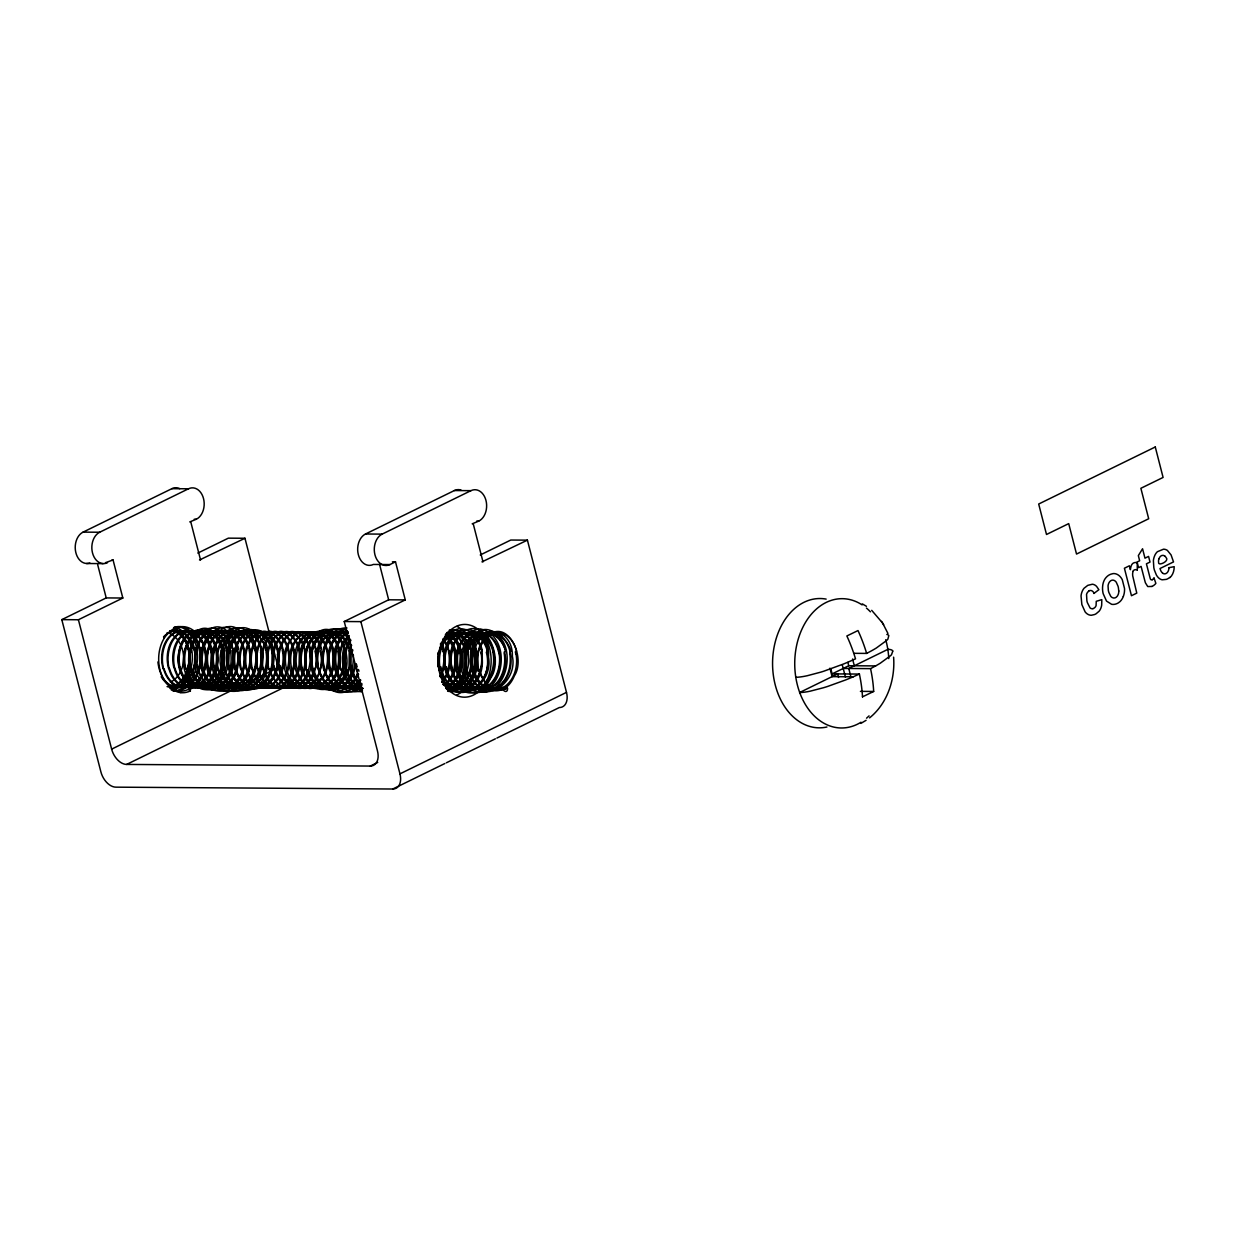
<?xml version="1.0" encoding="UTF-8"?>
<svg xmlns="http://www.w3.org/2000/svg" width="1236" height="1236" viewBox="0 0 1236 1236"><rect width="100%" height="100%" fill="white"/><g stroke="black" fill="none" stroke-linecap="round" stroke-linejoin="round"><path stroke-width="1.5" d="M438.301 665.416L438.44 664.396A28.351 20.549 -85.6 0 0 438.347 654.369A28.351 20.425 -85.8 0 0 438.069 652.438M446.752 689.209C475.227 703.701 492.144 657.892 476.045 638.224C453.828 609.456 428.861 653.52 441.345 674.794C453.056 709.788 494.045 686.907 488.514 657.058C490.491 623.469 446.598 618.85 445.068 653.844C437.281 682.04 475.242 711.72 490.816 677.838C504.705 657.954 484.373 610.445 458.927 635.814C441.051 654.539 454.477 701.569 484.373 691.14C507.409 679.445 507.718 634.47 480.14 628.923C451.681 632.245 450.63 678.487 473.604 690.553C502.728 701.554 516.926 655.667 499.715 636.942C475.644 611.696 454.833 657.135 467.95 676.756C481.53 708.738 518.286 683.477 512.384 656.362C513.141 624.01 471.426 622.728 471.179 655.435C464.581 682.318 501.09 707.95 514.377 675.829C526.721 657.104 506.544 614.246 484.11 638.873C468.892 656.007 480.835 697.398 507.486 688.328M351.565 645.13C346.497 658.973 349.216 676.725 361.128 686.274M1132.902 571.897L1132.655 573.303A10.243 7.462 -89.6 0 0 1132.655 575.188A8.976 6.535 -89.6 0 0 1132.717 575.868L1136.78 593.125L1131.465 595.721L1124.405 568.236L1129.38 565.794L1130.384 569.672A19.822 14.43 -89.6 0 1 1131.079 566.258L1131.434 565.331A4.929 3.584 -89.6 0 1 1131.712 564.775A5.577 4.063 -89.6 0 1 1133.566 562.967A9.177 6.69 -89.6 0 1 1137.259 562.735L1137.274 569.873M215.728 650.105A28.351 20.409 -85.8 0 1 199.985 686.768A28.335 21.429 -88.2 0 1 192.074 687.324L189.834 686.706A28.722 21.754 89.4 0 0 192.074 687.37C236.215 693.149 217.613 598.966 182.928 640.233C159.413 691.187 230.638 711.735 224.272 649.904C202.364 589.309 158.223 673.651 202.333 689.225C248.158 698.278 234.469 598.626 195.242 636.864C166.366 688.05 241.623 718.626 237.853 651.094C217.999 586.683 168.22 668.892 212.175 689.719C260.054 704.582 250.893 598.286 208.127 635.134C177.057 683.276 250.089 722.751 251.155 654.138C234.825 585.509 179.668 663.392 223.592 689.317C269.726 706.915 266.605 603.137 222.604 633.512C188.444 677.482 259.081 724.682 263.253 655.976C250.584 589.201 194.222 657.707 234.207 687.092C278.239 709.387 280.309 607.602 236.385 633.913C203.059 671.658 265.632 722.797 274.006 659.143C266.559 594.176 208.405 652.979 245.655 684.667C283.368 706.868 292.839 620.611 252.484 633.017A28.351 19.853 88.5 0 0 250.537 634.145M357.621 672.925C348.506 704.582 309.247 690.553 311.039 661.569C305.539 636.973 338.679 612.747 350.53 643.091M322.132 678.657L321.422 679.645M348.83 637.374C337.088 654.014 341.321 684.018 362.472 690.692M360.031 681.299C319.321 727.587 294.4 615.852 346.914 630.375M869.572 717.884C887.402 703.5 895.266 679.553 893.613 657.166M361.638 686.876C322.72 714.099 305.493 628.722 346.868 627.857M1169.874 577.382L1168.02 578.618A21.306 15.512 -89.6 0 1 1166.336 579.375L1162.195 579.792A11.371 8.281 -89.6 0 1 1159.121 578.324L1158.642 577.907A14.322 10.429 -89.6 0 1 1156.34 574.894L1154.393 570.059A26.002 18.926 -89.6 0 1 1153.821 567.664L1153.389 560.711A12.947 9.424 -89.6 0 1 1154.069 557.312L1154.764 555.474A12.19 8.868 -89.6 0 1 1157.421 551.704L1163.478 549.201A12.144 8.837 -89.6 0 1 1167.387 550.406L1171.079 554.933L1173.52 561.916L1159.986 568.545L1160.758 570.661A6.69 4.867 -89.6 0 0 1162.566 572.948M347.671 631.457C327.107 646.953 333.658 691.557 362.38 691.743M1093.86 593.481L1098.881 589.711L1096.656 586.482A10.552 7.679 -89.6 0 0 1092.33 584.242L1087.788 585.354L1084.049 588.259A12.391 9.023 -89.6 0 0 1081.036 595.968L1081.855 604.543L1085.115 611.866A12.746 9.285 -89.6 0 0 1087.634 614.168A12.267 8.93 -89.6 0 0 1091.465 615.25L1094.602 614.524A21.244 15.481 -89.6 0 0 1096.085 613.782L1099.113 611.217A11.217 8.173 -89.6 0 0 1101.678 605.176L1101.817 599.645L1096.255 601.314L1096.085 605.547A4.079 2.966 -89.6 0 1 1095.93 605.98A5.655 4.11 -89.6 0 1 1093.257 608.467L1093.026 608.622M866.065 720.325L860.889 723.4M185.215 633.017L185.91 632.631A28.351 20.209 -86.2 0 1 211.232 649.503M268.289 633.574L268.984 633.187A28.351 19.699 -89.4 0 1 274.701 631.581L275.334 631.55A28.351 20.209 -86.2 0 1 294.199 650.121M892.855 651.017L891.527 654.663A58.54 13.658 -14.4 0 1 890.584 655.667L880.233 663.238A116.246 27.146 -14.4 0 1 875.644 665.91L870.592 668.63L843.215 668.444M274.268 633.357L274.531 633.218A28.351 20.07 -86.5 0 1 298.772 646.505M335.945 686.474L335.234 686.814L336.177 686.351M475.165 673.62A28.351 21.151 87.2 0 0 501.399 688.004L502.326 687.448M170.104 686.474A28.289 20.595 -89.6 0 0 171.881 685.733L175.079 685.532A4.048 2.472 64.9 0 1 173.534 689.271A4.048 2.472 64.9 0 1 169.888 685.717M345.369 634.377A28.335 19.745 89.6 0 1 346.528 633.713L345.57 634.238A28.351 20.749 86.6 0 0 334.724 669.588M170.352 682.04A4.048 2.472 64.9 0 1 171.464 681.654C188.32 671.874 187.486 641.87 169.734 633.45A28.752 20.935 -89.6 0 0 167.123 632.631M252.87 685.918L252.159 686.258L253.102 685.795A28.335 21.445 -88.3 0 0 259.792 680.31M352.584 686.567L351.055 687.278M502.094 687.571L507.363 687.741A4.048 2.472 64.9 0 1 505.694 691.48A4.048 2.472 64.9 0 1 502.079 687.571L501.368 687.927M870.546 668.63A112.862 72.708 63.9 0 1 873.682 691.465L862.45 696.872M199.15 636.679A28.351 19.838 -87.4 0 0 180.41 632.724L179.436 633.126A28.351 20.749 86.6 0 0 168.575 668.491M263.453 633.156L262.495 633.682A28.351 19.977 87.7 0 0 256.408 639.306M185.925 632.631L185.477 632.863A28.351 20.749 86.6 0 0 173.905 667.826M268.984 633.187L268.459 633.481A28.351 20.734 86.6 0 0 256.995 668.367M291.557 686.212L290.923 686.521A28.335 21.414 -87.8 0 1 288.081 687.556M190.02 665.818A28.351 20.672 86.6 0 1 202.503 632.647L203.399 632.338M202.534 632.739L203.183 632.43A28.351 20.1 -86.4 0 1 227.177 647.247M273.125 666.358A28.351 20.672 86.6 0 1 285.578 633.218L286.474 632.894M285.593 633.295L286.258 632.986A28.351 20.1 -86.4 0 1 310.267 647.788M439.274 667.471A28.351 20.672 86.6 0 1 451.727 634.315L452.608 633.991M197.405 632.508L197.034 632.678A28.351 20.688 86.6 0 0 184.674 666.498M280.479 633.064L280.108 633.234A28.351 20.688 86.6 0 0 267.733 667.038M171.387 690.121A32.321 23.546 -89.6 0 0 173.411 689.271L173.797 690.785L181.136 684.945L184.952 679.089L187.239 672.755A8.111 5.902 -89.6 0 0 187.424 671.611L187.408 671.194A32.321 23.546 -89.6 0 0 173.519 628.336M258.139 686.088L257.706 686.304A28.351 21.136 87.2 0 1 231.24 671.38M341.213 686.644L340.765 686.861A28.351 21.136 87.2 0 1 314.346 671.92M89.873 562.998A16.161 11.773 -89.6 0 1 75.72 552.09A16.161 11.773 -89.6 0 1 83.075 532.129L171.897 488.668A16.161 11.773 -89.6 0 1 179.776 488.653M83.075 532.129L99.683 532.237L188.521 488.776A16.161 11.773 -89.6 0 1 203.523 498.571A16.161 11.773 -89.6 0 1 196.339 519.228L189.741 521.932M105.431 562.674L113.063 559.97L122.828 598.023L78.409 619.746L61.8 619.638L100.888 771.867A16.161 10.413 63.9 0 0 115.875 787.162L392.785 789.016L444.821 763.539M61.8 619.638L106.219 597.915L122.828 598.023M197.822 553.095L228.351 538.154L244.96 538.263L278.193 667.656A16.161 10.413 63.9 0 0 293.179 682.967L361.7 683.415M199.506 559.985L244.96 538.263M78.409 619.746L111.642 749.14A16.161 10.413 63.9 0 0 126.628 764.435L370.306 766.057A16.161 10.413 63.9 0 0 377.474 750.916L344.241 621.523L360.866 621.631L405.269 599.908L395.505 561.839L389.958 564.558L373.334 564.45A16.161 11.773 -89.6 0 1 358.332 554.655A16.161 11.773 -89.6 0 1 365.516 533.998L454.354 490.553A16.161 11.773 -89.6 0 1 461.059 490.059M365.516 533.998L382.14 534.122L470.962 490.661A16.161 11.773 -89.6 0 1 485.98 500.456A16.161 11.773 -89.6 0 1 478.78 521.098L472.183 523.817M344.241 621.523L388.66 599.8L405.269 599.908M480.263 554.979L510.792 540.039L527.417 540.147L566.49 692.376A16.161 10.413 63.9 0 1 559.336 707.533L496.872 738.077M481.963 561.87L527.417 540.147M111.642 749.14L278.193 667.656M126.628 764.435L293.179 682.967M370.306 766.057L377.737 762.427M392.785 789.016A16.161 10.413 63.9 0 0 399.954 773.86L566.49 692.376M446.32 762.813L495.389 738.804M830.808 668.815L832.122 673.883L848.777 665.74L875.644 665.91M799.692 692.484L837.653 673.914L838.549 677.436M887.819 649.379L848.761 668.491L851.017 677.266M324.156 686.737L325.825 685.856A28.351 20.471 -85.7 0 0 337.953 651.913M446.613 634.161L446.211 634.362A28.351 19.946 87.9 0 0 445.393 634.748M257.814 686.243L257.861 686.227A28.351 21.089 -86 0 0 268.413 675.15M230.066 686.088L230.529 685.856A28.351 21.367 -87.3 0 0 232.631 684.605M1152.014 586.451L1147.734 586.559L1145.432 582.851A34.654 25.245 -89.6 0 1 1144.907 581.059L1141.106 566.412L1138.541 567.664L1137.089 562.025L1139.654 560.773L1138.341 555.597L1142.558 548.769L1144.969 558.178L1148.568 556.416L1150.021 562.056L1146.421 563.817L1149.99 577.614A21.244 15.481 -89.6 0 0 1150.345 578.834L1150.469 579.128A2.024 1.483 -89.6 0 0 1152.307 579.638M308.49 633.095L310.499 632.291A28.073 20.904 -86.4 0 1 331.866 644.559A28.073 20.904 -86.4 0 1 330.29 676.169M296.377 686.598L296.238 686.66A28.351 21.506 -89.1 0 1 293.349 687.695A28.351 21.058 87 0 1 269.201 669.217M247.416 632.755L246.906 633.002A28.351 19.853 88.4 0 0 244.558 634.408A28.351 20.765 86.7 0 0 235.211 669.418M282.333 650.476A28.351 20.409 -85.8 0 1 268.753 686.32L268.088 686.675M356.401 687.386L357.389 686.969A28.335 21.398 -87.7 0 1 356.092 687.51M204.774 649.966A28.351 20.409 -85.8 0 1 191.225 685.795L190.189 686.304A28.351 21.058 87.1 0 1 164.172 668.985M287.973 650.46A28.351 20.409 -85.8 0 1 280.371 681.824L280.078 682.349A28.351 21.29 -86.8 0 1 274.299 686.366L273.264 686.861A28.351 21.058 87.1 0 1 247.246 669.541M445.995 687.571A28.351 21.506 -88.9 0 1 445.609 687.741L445.995 687.556A28.351 20.425 -85.8 0 0 459.529 651.666M357.25 687.031L357.312 687A28.351 20.409 -85.8 0 0 361.715 683.941M346.08 686.984L346.312 686.892A28.351 21.105 87.1 0 1 319.645 671.318M446.211 688.019C466.497 678.07 468.104 642.457 447.355 632.26M862.496 696.888A112.368 72.399 63.9 0 0 859.375 674.053L853.288 676.772A112.522 26.265 -14.4 0 1 845.687 679.924L827.765 686.397A57.35 13.38 -14.4 0 1 823.516 687.726L810.136 691.187A18.463 4.311 -14.4 0 1 799.599 692.531M179.869 685.918L180.162 685.779A28.351 21.105 87.1 0 1 170.274 687.123M262.944 686.474L263.237 686.335A28.351 21.105 87.1 0 1 236.57 670.762M308.536 633.064L310.499 632.353M177.042 687.417A28.335 21.414 -87.9 0 0 184.906 686.088L185.215 686.042M362.256 690.46C327.834 701.43 316.416 639.599 346.559 628.475M478.208 688.22L479.228 687.772A28.335 21.476 -88.6 0 0 482.086 686.165M1168.653 567.741L1174.2 566.66A12.684 9.239 -89.6 0 1 1169.967 577.598M449.75 630.128C484.002 626.497 483.384 690.229 450.831 691.573M303.129 688.035L302.125 688.174A28.335 21.46 -88.9 0 1 278.718 665.632M447.571 690.399C474.439 684.821 476.679 636.169 449.116 630.345M484.435 689.441L485.408 689.333A28.351 21.383 -87.4 0 0 491.974 686.953M795.922 677.266L796.865 677.251A16.609 3.878 -14.4 0 0 798.904 677.112A21.074 4.913 -14.4 0 0 807.324 675.706L820.689 672.168A58.54 13.658 -14.4 0 0 823.856 671.179L843.338 664.072A114.114 26.636 -14.4 0 0 849.379 661.554L855.513 658.834A112.368 72.399 63.9 0 0 846.861 635.968L858 630.561A112.862 72.708 63.9 0 1 866.637 653.411M171.897 488.668L188.521 488.776M454.354 490.553L470.962 490.661M194.253 519.213L196.339 519.228M476.694 521.098L478.78 521.098M112.012 559.954L113.063 559.97M392.384 561.824L395.505 561.839M86.535 563.508L103.144 563.616M187.795 647.958L188.768 647.958M190.993 647.973L197.08 648.019M199.29 648.035L204.419 648.066M853.952 653.319L866.683 653.411L871.735 650.692A116.246 27.146 -14.4 0 0 876.324 648.019L886.675 640.449A57.35 13.38 -14.4 0 0 887.896 639.105L888.823 635.551A20.749 4.836 -14.4 0 0 886.83 634.423M832.122 673.883L859.422 674.068M853.288 676.772L832.106 676.633L829.928 668.182M445.47 683.971L468.32 684.126M860.41 691.357L873.636 691.449M190.421 690.893L188.984 689.333A1.622 0.973 65.2 0 0 190.421 690.893A31.796 23.16 -89.6 0 1 180.827 692.654M173.411 689.271L174.446 689.302A1.622 0.973 65.2 0 1 173.797 690.785M449.765 691.527L447.617 691.218M240.603 631.797L240.294 631.72A28.351 20.935 86.9 0 0 220.162 643.245A28.351 20.935 86.9 0 0 219.544 673.033M353.357 655.065C354.531 711.951 291.124 692.886 308.042 644.698C333.009 598.239 366.628 670.746 332.53 687.247C295.543 703.686 287.293 624.767 325.763 631.534C351.657 642.813 340.812 696.64 310.39 687.031M862.357 603.894L866.436 606.304M871.689 610.337L882.489 622.913M502.079 637.374L502.697 637.961A28.351 20.178 -86.2 0 1 509.989 651.65M882.798 623.408L887.942 633.45M881.515 621.399L883.647 624.736M351.009 644.311L351.457 645.578M1154.038 578.077L1155.876 583.377A15.543 11.325 -89.6 0 1 1152.014 586.42M324.512 670.947L324.265 669.788M357.235 669.696L357.606 670.947M163.693 669.155L163.646 669.031A28.335 21.429 -88.1 0 0 189.881 686.165M163.615 668.908L163.585 668.846A28.335 19.745 89.6 0 1 174.909 632.832M340.75 669.788L340.549 669.062M174.693 668.645L174.43 667.672M340.796 669.603L340.564 668.707M169.1 668.382L169.116 668.444A28.335 19.776 89.3 0 1 179.344 633.62M481.855 650.151L482.195 651.573M315.705 649.039L316.061 650.46M257.474 668.506L257.706 669.34A28.335 21.429 -88.3 0 0 283.029 687.185M232.631 648.498L232.986 649.904A28.351 20.193 -86.2 0 0 232.476 648.174M852.577 659.004L854.308 665.771M847.896 662.357L848.777 665.74M842.349 665.061L845.47 677.235M473.233 523.817L482.998 561.87M379.498 564.11L388.66 599.8M360.866 621.631L399.954 773.86M190.777 521.947L200.556 560.001M171.464 681.654L172.437 685.455M97.659 564.62L106.219 597.915M487.37 650.522L487.633 651.604M238.162 648.854L238.424 649.549M487.447 650.785L487.741 651.604M504.35 651.712L504.582 652.824M498.819 651.681L498.911 652.144A28.351 20.456 -85.7 0 1 499.514 662.11A28.351 20.765 -85.5 0 1 486.891 686.536M338.123 650.708L338.432 651.727M343.639 650.646L343.932 652.098M260.564 650.09L260.858 651.542M188.567 649.611L189.077 652.361M255.095 650.352L255.358 651.171A28.351 20.487 -85.7 0 1 255.79 661.152A28.351 20.78 -85.5 0 1 242.735 685.223A28.351 21.383 -87.4 0 1 241.082 686.181A28.351 21.476 -88.6 0 0 242.998 685.177M352.554 649.518L352.816 650.878M356.601 667.131L356.138 664.489M510.082 653.211L509.788 651.743A28.351 20.456 -85.8 0 1 510.205 653.504M389.958 564.558A16.161 11.773 -89.6 0 1 374.941 554.779A16.161 11.773 -89.6 0 1 382.14 534.122M107.501 562.689A16.161 11.773 -89.6 0 1 92.499 552.894A16.161 11.773 -89.6 0 1 99.683 532.237M456.965 626.405A36.369 26.481 -89.6 0 1 474.531 660.642A36.369 26.481 -89.6 0 1 456.841 694.956M190.02 689.379A32.321 23.546 -89.6 0 0 201.87 641.036A32.321 23.546 -89.6 0 0 164.898 637.127A32.321 23.546 -89.6 0 0 170.908 687.355L171.14 687.896A8.637 6.288 -89.6 0 0 171.773 688.576L172.577 689.271A20.27 14.755 -89.6 0 0 173.148 689.703L176.964 691.727A29.649 21.599 -89.6 0 0 180.827 692.639M188.428 629.557A32.445 23.067 -85.1 0 1 199.707 647.818M188.351 648.158A32.445 23.16 -85 0 1 187.007 670.87M170.985 687.139A32.445 24.087 85.7 0 1 159.413 669.603A32.445 23.082 85.9 0 1 157.899 661.909M189.185 672.925A32.445 24.828 -87.8 0 1 174.57 689.456M191.348 647.911A32.445 24.117 -84.9 0 1 189.371 672.94M180.116 629.495A32.445 23.067 -85.1 0 1 191.41 647.772M196.663 648.205A32.445 23.19 -84.9 0 1 194.794 672.43M194.701 672.492A32.445 24.195 -85.1 0 1 180.641 689.101A32.445 24.844 -88 0 1 173.488 691.109M188.413 648.05A32.445 22.418 -87.4 0 0 177.69 629.866A32.445 22.325 89 0 0 173.612 627.61A32.445 22.356 -87.8 0 1 188.382 629.433M174.909 627.038A32.445 22.356 -87.8 0 1 180.085 629.371M173.148 691.125A32.445 24.813 88.4 0 0 182.789 689.503A32.445 24.813 -87.6 0 0 197.528 673.002A32.445 24.087 -84.9 0 0 199.645 647.973M188.861 689.178A32.445 24.844 -88 0 1 169.888 688.344M177.629 626.637A32.445 22.325 89 0 1 185.956 629.85M185.987 629.927A32.445 22.418 -87.4 0 1 196.709 648.097M189.324 652.284A28.335 21.46 -88.5 0 1 175.157 685.856M188.892 649.456A28.351 20.193 -86.2 0 0 175.898 631.89L175.435 631.797A28.351 19.714 -88.5 0 0 169.981 630.87M189.17 652.701A28.351 20.425 -85.8 0 0 188.629 649.642A28.335 19.853 88.4 0 0 170.213 630.839M188.753 652.824A28.351 20.549 -85.6 0 1 174.817 685.547M174.539 685.47A28.335 21.414 -87.8 0 1 169.904 687.077M194.948 652.994A28.335 21.46 -88.5 0 1 180.24 686.088M194.145 649.688A28.351 20.409 -85.8 0 1 194.778 653.396M167.308 633.867A28.351 20.209 -86.2 0 1 194.763 649.317M181.491 632.229A28.335 19.822 -88.5 0 1 193.882 649.812M194.747 653.396A28.351 20.579 -85.6 0 1 194.268 665.2M194.037 665.122A28.351 20.873 -85.6 0 1 180.132 685.671M179.792 685.64A28.335 21.414 -87.9 0 1 167.061 686.567M163.739 637.791A28.335 19.807 89.1 0 1 167.416 634.145M185.168 686.135A28.351 21.089 87.1 0 1 161.854 676.416M199.908 649.564A28.335 21.46 -88.5 0 1 185.786 686.181M174.863 632.631A28.351 20.224 -86.2 0 1 200.186 649.41M199.259 649.92A28.351 20.409 -85.8 0 1 185.678 685.764M174.755 632.199A28.335 19.807 88.9 0 1 199.521 649.812M177.042 687.448A28.335 21.445 -89.6 0 1 161.19 676.756M163.507 636.895A28.351 20.749 86.6 0 1 167.432 633.527M167.463 633.605A28.351 19.853 88.5 0 1 169.301 632.508M169.27 632.384A28.335 19.807 88.9 0 1 181.507 632.152M191.317 686.181A28.335 21.46 -88.5 0 0 205.377 649.642A28.351 20.209 -86.2 0 0 199.444 637.22M180.286 632.229A28.335 19.807 88.9 0 1 205.037 649.858M191.24 685.856A28.335 21.398 -87.7 0 1 189.942 686.397M163.183 668.954A28.351 20.765 86.7 0 1 173.411 633.28A28.351 19.838 88.6 0 1 174.832 632.554M179.22 633.265A28.335 19.745 89.6 0 1 180.379 632.616M169.548 668.537A28.351 21.058 87.1 0 0 195.226 686.598A28.351 21.506 -88.9 0 0 196.787 685.903A28.335 21.398 -87.8 0 1 194.964 686.613M210.954 649.657A28.335 21.476 -88.5 0 1 196.864 686.243M207.339 675.026A28.351 21.12 -86.1 0 1 196.756 685.81M194.917 686.397A28.335 21.429 -88.2 0 1 168.977 668.861M174.631 667.842A28.335 19.776 89.4 0 1 185.323 633.373M175.095 668.568A28.351 21.043 87 0 0 200.247 686.799A28.351 21.506 -89 0 0 202.318 685.949M216.47 649.703A28.335 21.476 -88.5 0 1 202.395 686.274M215.327 646.227A28.351 20.193 -86.2 0 1 216.315 649.765M207.494 674.732A28.351 20.409 -85.8 0 0 210.537 649.904A28.335 19.807 88.9 0 0 186.157 632.106M191.734 632.647A28.351 20.07 -86.5 0 1 215.697 645.949M179.992 667.193A28.335 19.761 89.5 0 1 191.302 633.141M179.792 667.285A28.335 20.935 86.9 0 0 180.193 668.815A28.335 20.811 86.7 0 1 179.776 666.976M205.269 687A28.351 21.058 87.1 0 1 180.595 668.63M221.182 647.185A28.351 20.379 -85.9 0 1 221.893 649.842A28.335 21.506 -89 0 1 205.284 687.17M221.059 646.861A28.351 20.209 -86.2 0 1 221.847 649.812M215.45 646.552A28.351 20.363 -85.9 0 1 216.346 649.812M189.819 686.861A28.335 21.414 89.6 0 1 174.477 668.923M197.204 632.708A28.351 20.085 -86.4 0 1 221.429 646.598M185.385 666.575A28.335 19.761 89.5 0 1 197.08 633.017M185.184 666.637A28.335 20.919 86.9 0 0 185.74 668.846A28.335 20.796 86.7 0 1 185.168 666.312M210.274 687.17A28.351 21.058 87 0 1 186.126 668.661M210.29 687.324A28.335 21.506 -89.1 0 0 227.393 649.842A28.351 20.193 -86.2 0 0 226.775 647.51M221.275 650.121A28.351 20.425 -85.8 0 1 204.991 686.969M204.975 686.845A28.335 21.445 -88.4 0 1 180.023 668.954M179.297 667.162A28.351 20.703 86.6 0 1 191.379 632.631M191.379 632.353A28.335 19.807 89 0 1 215.249 646.691M190.498 652.979A28.335 19.761 89.5 0 1 202.596 632.956M189.911 655.374A28.335 20.471 87 0 1 190.189 652.886M190.035 655.389A28.335 20.61 86.9 0 0 190.653 665.957A28.335 20.904 86.9 0 0 191.286 668.877M207.339 687.031A28.351 21.058 87.1 0 1 191.534 668.769M207.339 687.092A28.351 21.522 89.4 0 0 208.606 687.386A28.335 21.522 89.8 0 0 232.754 649.966M226.343 650.368A28.351 20.425 -85.8 0 1 212.175 686.181A28.351 20.425 -85.8 0 1 186.93 668.352M226.914 647.834A28.351 20.394 -85.9 0 1 227.439 649.873M197.343 632.199A28.335 19.791 89 0 1 220.981 647.324M232.77 648.004A28.351 20.116 -86.4 0 0 216.331 631.225A28.351 19.699 -89 0 0 209.193 632.307A28.351 19.73 89.8 0 0 208.081 632.786M196.169 665.262A28.335 19.761 89.5 0 1 208.158 633.079M197.142 664.999A28.351 20.888 86.9 0 0 223.515 686.783A28.351 20.888 86.9 0 0 237.096 650.538A28.351 20.425 -85.8 0 1 221.661 686.814A28.351 20.425 -85.8 0 1 197.235 664.659M232.121 650.306A28.351 20.44 -85.8 0 1 223.901 682.009A28.351 20.44 -85.8 0 1 199.892 682.596M198.888 682.442A28.335 21.228 88 0 1 190.267 665.74M203.337 632.044A28.335 19.791 89.1 0 1 226.698 647.973M238.61 648.591A28.351 20.147 -86.3 0 0 215.203 632.199A28.351 19.73 89.9 0 0 213.612 632.832A28.351 19.822 88.9 0 1 215.404 632.029M232.461 683.539A28.335 19.761 89.5 0 1 204.543 672.693A28.335 19.761 89.5 0 1 213.828 633.543A28.335 21.414 -87.8 0 0 201.993 670.623A28.335 21.414 -87.8 0 0 229.819 685.532M244.203 649.858A28.335 21.414 -87.9 0 1 233.001 684.868M195.458 665.122A28.351 20.657 86.6 0 1 208.034 632.693A28.351 19.822 88.8 0 1 209.409 632.168M209.363 631.905A28.335 19.791 89.2 0 1 232.399 648.637M244.295 649.271A28.351 20.147 -86.3 0 0 221.198 632.059A28.335 19.714 90 0 0 209.95 643.122M235.458 685.918A28.335 20.162 87.6 0 1 212.438 677.452A28.335 20.162 87.6 0 1 210.274 644.327M237.945 684.852A28.351 21.476 -88.6 0 1 235.551 686.165M249.765 650.074A28.335 21.414 -88 0 1 238.054 685.207M234.361 631.534A28.351 20.178 -86.3 0 1 249.919 649.812M243.6 650.198A28.351 20.456 -85.8 0 1 232.6 684.497M215.358 631.797A28.335 19.776 89.3 0 1 238.084 649.271M227.208 631.905A28.351 19.699 -88.8 0 1 234.361 631.565M240.819 685.362A28.335 19.714 -89.9 0 1 214.214 669.309A28.335 19.714 -89.9 0 1 227.285 632.291M255.435 650.754A28.335 21.429 -88.1 0 1 243.106 685.532M219.205 673.651A28.351 20.162 -86.3 0 1 229.324 634.037A28.351 20.162 -86.3 0 1 256.315 649.363M227.409 631.596A28.335 19.776 89.5 0 1 249.332 650.151M249.224 650.692A28.351 20.456 -85.7 0 1 237.667 684.852M237.389 684.188A28.335 21.367 -87.3 0 1 207.555 670.746A28.335 21.367 -87.3 0 1 221.538 632.477M221.383 631.689A28.335 19.776 89.4 0 1 243.77 649.935M246.644 686.32A28.351 21.166 87.3 0 1 220.641 672.554M248.05 685.501A28.351 21.476 -88.6 0 1 246.628 686.243M261.105 651.449A28.335 21.445 -88.2 0 1 248.142 685.841M230.838 636.864A28.351 20.178 -86.2 0 1 261.321 649.703M240.572 631.92A28.335 19.791 -88.9 0 1 254.817 650.213M240.881 685.532A28.335 21.414 -87.8 0 1 212.438 668.97A28.335 21.414 -87.8 0 1 227.517 632.229M225.833 672.029A28.335 19.9 88.6 0 1 231.07 637.251M252.19 686.351A28.351 21.151 87.2 0 1 225.941 671.967M260.781 678.888A28.335 21.259 -87.1 0 1 259.745 680.233M266.806 652.114A28.335 21.213 -86.9 0 1 261.028 679.197M238.44 634.269A28.335 19.869 88.4 0 1 266.173 650.151A28.351 20.224 -86.2 0 1 266.512 652.222M266.296 650.043A28.351 20.178 -86.2 0 0 259.838 637.034A28.351 19.838 -87.4 0 0 258.803 636.107M260.641 650.105A28.351 20.456 -85.8 0 1 260.981 651.851M223.469 669.711A28.351 20.765 86.7 0 1 234.5 633.187A28.351 20.765 86.7 0 1 261.754 649.518M260.533 652.021A28.351 20.502 -85.7 0 1 247.787 685.501A28.351 21.383 -87.5 0 1 241.035 687.788L240.093 687.865A28.335 21.46 -89.2 0 1 219.977 672.693M259.112 635.443A28.335 19.791 -87.6 0 0 236.231 637.807A28.335 19.791 -87.6 0 0 229.541 669.402A28.351 20.749 86.6 0 1 238.563 634.624M230.838 671.627A28.335 21.027 87 0 1 230.02 669.124M272.399 652.84A28.335 21.46 -88.4 0 1 258.231 686.397M272.152 652.917A28.351 20.239 -86.1 0 0 271.657 650.167A28.351 20.425 -85.8 0 1 272.244 653.257M244.404 634.701A28.351 20.193 -86.2 0 1 272.306 649.827M266.173 650.151A28.351 20.44 -85.8 0 1 266.621 652.546M266.188 652.685A28.351 20.533 -85.7 0 1 252.839 685.81M252.082 685.995A28.335 21.414 -87.9 0 1 225.323 672.044M225.477 671.951A28.335 20.919 86.9 0 1 224.535 669.139M247.354 632.446A28.335 19.807 89 0 1 271.549 650.275M272.059 653.303A28.351 20.549 -85.6 0 1 269.525 672.801A28.351 21.058 -85.9 0 1 268.567 675.289M257.613 686.011A28.335 21.414 -87.8 0 1 230.622 671.426M235.813 669.062A28.335 19.807 89 0 1 244.527 634.995M236.138 671.009A28.335 21.027 87 0 1 235.551 669.186A28.335 20.888 86.8 0 0 236.091 670.7M278.023 653.55A28.335 21.46 -88.5 0 1 263.314 686.644M277.837 653.937A28.351 20.409 -85.8 0 0 277.219 650.229A28.335 19.807 88.9 0 0 252.283 632.724M277.745 649.92A28.351 20.224 -86.2 0 0 252.515 633.095A28.335 19.745 89.6 0 0 250.352 634.331M277.436 654.06A28.351 20.579 -85.6 0 1 263.206 686.243M262.866 686.212A28.335 21.414 -87.9 0 1 235.952 670.777M241.344 669.109A28.335 19.807 89.1 0 1 250.491 634.701M268.243 686.691A28.351 21.089 87.1 0 1 241.885 670.159M282.982 650.121A28.335 21.46 -88.5 0 1 268.861 686.737M257.938 633.187A28.351 20.224 -86.2 0 1 283.26 649.966M257.83 632.739A28.335 19.807 88.9 0 1 282.596 650.352M267.918 686.459A28.335 21.414 -88 0 1 241.252 670.175M240.742 669.464A28.351 20.749 86.6 0 1 250.506 634.083M256.315 634.068A28.335 19.745 89.6 0 1 257.922 633.126A28.351 19.838 88.6 0 0 256.516 633.898A28.351 20.765 86.7 0 0 246.258 669.51M246.86 669.155A28.335 19.791 89.2 0 1 256.455 634.423M288.498 650.167A28.335 21.46 -88.5 0 1 274.392 686.768M288.791 650.012A28.351 20.209 -86.2 0 0 263.469 633.218A28.335 19.745 89.6 0 0 262.295 633.821M263.361 632.77A28.335 19.807 88.9 0 1 288.112 650.399M274.299 686.413A28.335 21.398 -87.7 0 1 273.017 686.953M272.955 686.722A28.335 21.429 -88.1 0 1 246.582 669.541M252.376 669A28.335 19.776 89.3 0 1 262.418 634.192M252.499 669.139A28.351 21.058 87.1 0 0 269.216 687.664L270.375 687.942A28.351 21.537 89.9 0 0 278.301 687.123A28.351 21.506 -88.9 0 0 279.861 686.459A28.351 20.425 -85.8 0 0 293.395 650.553M294.014 650.213A28.335 21.476 -88.5 0 1 279.939 686.799M268.892 632.801A28.335 19.807 88.9 0 1 293.627 650.445M279.846 686.443A28.335 21.398 -87.8 0 1 278.038 687.17A28.335 21.429 -88.2 0 1 262.465 684.883M262.465 684.914A28.335 21.336 88.8 0 1 252.067 669.402M251.773 668.97A28.351 20.749 86.6 0 1 255.976 639.754M257.706 668.398A28.335 19.776 89.4 0 1 268.397 633.913M258.154 669.124A28.351 21.043 87 0 0 283.322 687.355A28.351 21.506 -89 0 0 285.392 686.505M299.545 650.26A28.335 21.476 -88.5 0 1 285.47 686.83M298.401 646.783A28.351 20.193 -86.2 0 1 299.39 650.321M298.818 650.646A28.351 20.425 -85.8 0 1 283.044 687.324M298.525 647.108A28.351 20.363 -85.9 0 1 299.421 650.352M263.067 667.749A28.335 19.761 89.5 0 1 274.377 633.682M263.268 669.371A28.335 20.935 86.9 0 1 262.866 667.842M288.343 687.54A28.351 21.058 87.1 0 1 263.67 669.17M304.257 647.741A28.351 20.379 -85.9 0 1 304.968 650.399A28.335 21.506 -89 0 1 288.359 687.726M304.133 647.417A28.351 20.209 -86.2 0 1 304.921 650.368M304.458 650.63A28.351 20.425 -85.8 0 1 291.619 686.073M288.05 687.386A28.335 21.445 -88.4 0 1 263.098 669.495M263.345 669.387A28.335 20.811 86.7 0 1 262.851 667.517M262.372 667.718A28.351 20.703 86.6 0 1 274.454 633.172M274.454 632.909A28.335 19.807 89 0 1 298.324 647.247M280.278 633.265A28.351 20.085 -86.4 0 1 304.504 647.154M280.124 633.45A28.335 19.761 89.5 0 0 269.711 646.706A28.335 20.255 87.3 0 0 268.49 667.116M268.258 667.193A28.335 20.919 86.9 0 0 268.815 669.402A28.335 20.796 86.7 0 1 268.243 666.868M310.591 650.337A28.335 21.476 -88.5 0 1 296.547 686.876M309.85 648.066A28.351 20.193 -86.2 0 1 310.452 650.399A28.351 20.394 -85.9 0 0 309.989 648.39M309.386 650.939A28.351 20.425 -85.8 0 1 295.219 686.737A28.351 20.425 -85.8 0 1 269.973 668.923M280.402 632.755A28.335 19.791 89 0 1 304.056 647.88M273.836 666.467A28.335 19.761 89.5 0 1 285.686 633.605M274.361 669.433A28.335 20.904 86.9 0 1 273.65 666.528M314.933 650.924A28.351 21.058 87.1 0 1 302.48 686.768A28.351 21.058 87.1 0 1 275.381 668.97M315.551 648.73A28.351 20.193 -86.2 0 1 315.983 650.445M315.798 650.584A28.351 20.44 -85.8 0 1 315.304 668.753M314.531 668.429A28.335 20.95 -85.7 0 1 292.932 688.189A28.335 20.95 -85.7 0 1 274.114 666.049M286.412 632.6A28.335 19.791 89.1 0 1 309.772 648.529M315.968 648.483A28.351 20.116 -86.4 0 0 292.268 632.909A28.351 19.73 89.8 0 0 291.14 633.342M279.243 665.802A28.335 19.761 89.5 0 1 291.232 633.635M320.186 651.094A28.351 20.888 86.9 0 1 306.574 687.34A28.351 20.888 86.9 0 1 280.201 665.555M320.927 650.8A28.351 20.44 -85.8 0 1 303.114 688.004M278.548 665.679A28.351 20.657 86.6 0 1 291.109 633.249A28.351 19.822 88.8 0 1 292.469 632.724A28.335 19.791 89.2 0 1 299.637 631.828A28.335 19.776 -89.4 0 1 301.429 632.183M301.414 632.291A28.335 19.791 -89 0 1 315.443 649.209M321.684 649.147A28.351 20.147 -86.3 0 0 298.278 632.739A28.351 19.73 89.9 0 0 296.686 633.388A28.335 19.761 89.5 0 0 291.773 637.189M320.557 678.579A28.335 19.9 88.5 0 1 291.356 679.862A28.335 19.9 88.5 0 1 292.19 638.317M327.324 650.399A28.335 21.166 -86.8 0 1 322.411 679.012M326.675 650.754A28.351 20.456 -85.8 0 1 315.674 685.053M315.396 684.435A28.335 21.352 -87.3 0 1 285.81 672.971A28.335 21.352 -87.3 0 1 296.918 634.13M296.671 633.357A28.351 19.822 88.8 0 1 298.463 632.585M298.432 632.353A28.335 19.776 89.3 0 1 321.159 649.842M304.272 632.6A28.351 20.147 -86.3 0 1 327.355 649.842M320.572 684.342A28.335 19.714 90 0 1 292.453 671.751A28.335 19.714 90 0 1 304.38 633.064M332.839 650.63A28.335 21.414 -88 0 1 321.128 685.764M310.282 632.492A28.351 20.178 -86.3 0 1 333.04 650.337M320.742 685.439A28.351 21.089 -86 0 0 329.487 675.381A28.351 20.44 -85.8 0 0 332.422 651.187M320.464 684.744A28.335 21.367 -87.3 0 1 290.63 671.303A28.335 21.367 -87.3 0 1 304.612 633.033M304.458 632.245A28.335 19.776 89.4 0 1 326.845 650.491M323.894 685.918A28.335 19.714 -89.9 0 1 297.289 669.866A28.335 19.714 -89.9 0 1 310.36 632.847M326.072 685.733A28.351 21.476 -88.6 0 1 324.156 686.752M338.51 651.31A28.335 21.429 -88.1 0 1 326.18 686.088M313.326 633.589A28.351 20.162 -86.3 0 1 338.664 650.321M310.483 632.152A28.335 19.776 89.4 0 1 332.407 650.708M303.484 673.265A28.335 19.745 89.6 0 1 313.403 633.883M329.718 686.861A28.351 21.182 87.3 0 1 303.716 673.11M331.124 686.057A28.351 21.476 -88.6 0 1 329.703 686.799A28.351 21.383 -87.5 0 0 330.877 686.165M344.18 652.005A28.335 21.445 -88.2 0 1 331.217 686.397M307.548 673.574A28.351 20.178 -86.2 0 1 318.162 634.47A28.351 20.178 -86.2 0 1 344.937 649.951M302.295 673.852A28.351 20.935 86.9 0 1 310.792 634.501A28.351 20.935 86.9 0 1 339.56 649.889M324.126 686.629A28.335 21.398 -87.8 0 1 312.075 687.71M335.25 686.907A28.351 21.151 87.2 0 1 309.015 672.523M349.819 652.685A28.335 21.445 -88.3 0 1 336.254 686.675M349.587 652.778A28.351 20.209 -86.2 0 0 349.185 650.677A28.351 20.44 -85.8 0 1 349.695 653.102M312.013 651.125A28.351 20.193 -86.2 0 1 331.418 631.936A28.351 20.193 -86.2 0 1 350.066 650.213M343.716 650.661A28.351 20.44 -85.8 0 1 344.056 652.407M306.543 670.267A28.351 20.765 86.7 0 1 317.559 633.728A28.351 20.765 86.7 0 1 344.829 650.074M343.623 652.562A28.351 20.502 -85.7 0 1 330.862 686.057M329.61 686.505A28.335 21.414 -87.8 0 1 303.114 673.203M311.982 654.323A28.335 20.363 87.1 0 1 312.492 651.357M313.249 669.634A28.335 20.564 86.9 0 1 312.121 654.354M313.913 672.183A28.335 21.027 87 0 1 313.094 669.711M355.813 663.608A28.335 21.46 -88.4 0 1 341.291 686.953M316.802 639.429A28.335 19.977 87.7 0 1 349.402 650.63M349.371 653.211A28.351 20.518 -85.7 0 1 342.511 680.82M342.619 680.99A28.351 21.244 -86.5 0 1 335.96 686.459M335.157 686.536A28.335 21.414 -87.9 0 1 308.397 672.6M308.552 672.508A28.335 20.919 86.9 0 1 307.609 669.696M186.203 632.276A28.119 20.935 -86.4 0 1 209.548 642.442A28.119 20.935 -86.4 0 1 208.451 675.69M310.19 687.432A28.335 21.398 89.3 0 1 294.322 661.554A28.335 21.398 89.3 0 1 307.826 633.666M354.886 663.747A28.351 20.549 -85.6 0 1 340.966 686.66M340.688 686.552A28.335 21.414 -87.8 0 1 313.65 671.998M313.851 671.89A28.335 20.904 86.9 0 1 313.156 669.727M312.893 669.866A28.351 20.749 86.6 0 1 315.937 641.7A28.351 20.07 87.3 0 1 317.204 640.001M335.466 632.013A28.351 20.178 -86.2 0 1 350.653 640.063M327.478 635.242A28.351 19.699 -89.6 0 1 335.559 631.998M318.888 669.618A28.335 19.807 89 0 1 327.602 635.551M319.212 671.565A28.335 21.027 87 0 1 318.625 669.742A28.335 20.888 86.8 0 0 319.166 671.256M358.594 674.192A28.335 21.46 -88.5 0 1 346.374 687.185M333.442 634.964A28.351 20.209 -86.2 0 1 348.336 633.203M324.419 669.665A28.335 19.807 89.1 0 1 333.565 635.258M351.318 687.247A28.351 21.089 87.1 0 1 324.96 670.7M360.819 680.171A28.335 21.46 -88.5 0 1 351.936 687.293M357.683 673.836A28.351 20.564 -85.6 0 1 346.281 686.799M345.941 686.737A28.335 21.414 -87.9 0 1 318.996 671.349M318.285 669.974A28.351 20.765 86.7 0 1 327.602 634.902M327.494 634.547A28.335 19.853 88.4 0 1 350.421 640.928M329.332 670.066A28.351 20.765 86.7 0 1 339.56 634.377A28.351 19.838 88.6 0 1 340.981 633.651A28.351 20.209 -86.2 0 1 348.166 632.044M339.39 634.624A28.335 19.745 89.6 0 1 340.997 633.682M329.888 669.727A28.335 19.791 89.2 0 1 339.514 634.964M356.354 687.479A28.351 21.058 87.1 0 1 330.306 670.082M361.437 685.068A28.335 21.46 -88.5 0 1 357.467 687.324M360.047 679.568A28.351 20.409 -85.8 0 1 352.662 686.428M350.993 687.015A28.335 21.414 -88 0 1 324.311 670.731M323.817 670.02A28.351 20.749 86.6 0 1 333.581 634.64A28.351 19.853 88.5 0 1 335.435 633.62M335.358 633.265A28.335 19.807 88.9 0 1 347.61 633.45M346.543 633.805A28.351 19.714 -88.4 0 1 347.965 633.141M335.419 669.588A28.335 19.776 89.3 0 1 345.493 634.717M361.375 687.695A28.351 21.058 87.1 0 1 335.698 669.634M356.03 687.262A28.335 21.429 -88.1 0 1 329.641 670.097M340.904 633.295A28.335 19.807 88.9 0 1 347.486 632.029M340.765 668.954A28.335 19.776 89.4 0 1 349.077 636.277M362.442 688.653A28.351 21.058 87 0 1 341.229 669.68M361.561 687.556A28.335 21.398 -87.8 0 1 361.097 687.726M361.066 687.51A28.335 21.429 -88.2 0 1 335.126 669.958M346.435 633.326A28.335 19.807 88.9 0 1 347.949 632.739M346.219 668.274A28.335 19.961 88.2 0 1 350.746 640.572M346.343 669.927A28.335 20.935 86.9 0 1 345.941 668.382M362.472 688.035A28.351 21.058 87.1 0 1 346.744 669.727M362.627 688.545A28.351 20.409 -85.8 0 1 342.001 669.387M340.07 668.923A28.351 20.718 86.6 0 1 349.031 635.536M351.518 667.672A28.335 19.761 89.5 0 1 352.26 649.765M351.333 667.749A28.335 20.919 86.9 0 0 351.889 669.958A28.335 20.811 86.7 0 1 351.302 667.425M361.947 684.929A28.351 21.058 87.1 0 1 352.275 669.773M363.214 688.467A28.335 21.445 -88.4 0 1 346.173 670.051M346.42 669.943A28.335 20.811 86.7 0 1 345.925 668.073M345.431 668.274A28.351 20.718 86.6 0 1 350.468 639.692M356.91 667.023A28.335 19.761 89.5 0 1 356.571 664.412M357.436 669.989A28.335 20.904 86.9 0 1 357.235 669.263M358.981 671.225A28.351 21.058 87 0 1 358.471 669.51M361.545 685.316A28.335 21.151 -86.2 0 1 352.136 669.897M350.823 667.595A28.351 20.688 86.6 0 1 351.457 648.869M357.328 671.086A28.335 21.429 89.7 0 1 356.849 669.387M355.953 665.571A28.351 20.672 86.6 0 1 355.767 664.211M438.533 653.937A28.335 21.46 -88.4 0 1 438.734 665.462M438.208 653.319A28.351 20.239 -86.1 0 1 438.316 654.014M437.961 665.354A28.351 20.842 -85.6 0 1 437.76 666.451M444.172 654.647A28.335 21.46 -88.5 0 1 440.572 676.988M443.338 651.295A28.351 20.27 -86.1 0 1 443.94 654.725M441.267 642.457A28.351 20.209 -86.2 0 1 444.496 650.692M443.369 651.341A28.351 20.425 -85.8 0 1 443.987 655.049M440.371 643.956A28.335 19.807 88.9 0 1 443.214 651.418M443.585 655.157A28.351 20.564 -85.6 0 1 439.722 676.555M442.905 680.974A28.335 21.306 -87.3 0 1 441.916 682.148M449.209 651.187A28.335 21.244 -87.1 0 1 443.183 681.376M443.43 639.213A28.351 20.209 -86.2 0 1 449.054 651.248M448.483 651.573A28.351 20.409 -85.8 0 1 441.731 681.917M442.658 639.182A28.335 19.807 88.9 0 1 448.73 651.465M454.647 651.264A28.335 21.46 -88.5 0 1 444.496 685.625M445.825 635.845A28.351 20.209 -86.2 0 1 454.925 651.109M445.779 635.366A28.088 20.904 -86.3 0 1 452.453 676.695M444.11 685.115A28.351 21.105 -86 0 0 451.464 675.783A28.351 20.409 -85.9 0 0 454.215 651.526A28.335 19.791 89.1 0 0 445.393 636.416M460.163 651.31A28.335 21.476 -88.5 0 1 446.072 687.896M446.799 633.45A28.351 20.209 -86.2 0 1 460.456 651.156M446.505 689.116A28.351 21.058 87 0 0 449.456 688.467A28.351 21.506 -89 0 0 451.542 687.602M451.603 687.849A28.335 21.476 -88.5 0 0 466.667 660.209A28.351 20.487 -85.9 0 0 465.617 651.387A28.351 20.363 -85.9 0 0 464.674 648.205M464.551 647.88A28.351 20.193 -86.2 0 1 465.539 651.434M446.103 633.62A28.335 19.807 88.9 0 1 459.777 651.557M446.629 632.739A28.351 20.07 -86.5 0 1 464.906 647.618M454.477 688.653A28.351 21.058 87.1 0 1 446.536 688.838M470.406 648.838A28.351 20.379 -85.9 0 1 471.117 651.496A28.335 21.506 -89.1 0 1 454.508 688.823M470.283 648.529A28.351 20.209 -86.2 0 1 471.07 651.465M464.952 651.758A28.351 20.409 -85.8 0 1 449.193 688.421M449.162 688.282A28.335 21.429 -88.3 0 1 447.231 688.838M446.428 634.362A28.351 20.085 -86.4 0 1 470.653 648.267M445.454 635.072A28.335 19.761 89.5 0 1 446.273 634.593M443.276 684.141A28.351 21.058 87.1 0 0 451.001 688.637L451.542 688.854A28.351 21.522 89.6 0 0 459.498 688.807M476.602 651.511A28.335 21.506 -89.1 0 1 459.514 688.977M475.984 649.178A28.351 20.193 -86.2 0 1 476.602 651.511A28.351 20.394 -85.9 0 0 476.138 649.487M470.468 651.805A28.351 20.425 -85.8 0 1 454.215 688.606M454.184 688.498A28.335 21.445 -88.4 0 1 447.277 689.163M446.829 632.678A28.335 19.807 89 0 1 464.473 648.359M476.277 648.993A28.351 20.1 -86.4 0 0 459.514 632.801A28.351 19.699 -89.1 0 0 452.422 634.13M439.985 667.579A28.335 19.761 89.5 0 1 451.835 634.701M440.51 670.545A28.335 20.904 86.9 0 1 439.8 667.641M481.067 652.036A28.351 21.058 87 0 1 468.614 687.88A28.351 21.058 87 0 1 441.546 670.066M481.7 649.842A28.351 20.193 -86.2 0 1 482.133 651.542M475.798 651.928A28.351 20.425 -85.8 0 1 467.795 683.415A28.351 20.425 -85.8 0 1 444.018 684.62M443.477 684.806A28.335 21.259 88.1 0 1 442.673 684.08M446.551 633.867A28.335 19.791 89 0 1 470.19 648.993M458.417 634.006A28.351 20.116 -86.4 0 1 482.102 649.58M444.682 666.791A28.351 20.657 86.6 0 1 457.258 634.346A28.351 19.73 89.8 0 1 458.401 633.929M445.393 666.915A28.335 19.761 89.5 0 1 457.366 634.732M486.32 652.191A28.351 20.888 86.9 0 1 472.724 688.452A28.351 20.888 86.9 0 1 446.35 666.652M480.943 652.129A28.351 20.44 -85.8 0 1 465.601 688.344A28.351 20.44 -85.8 0 1 440.989 666.946M452.561 633.713A28.335 19.791 89.1 0 1 475.906 649.642M487.834 650.26A28.351 20.147 -86.3 0 0 464.427 633.852A28.351 19.73 89.9 0 0 462.836 634.485M453.241 645.655A28.335 19.761 89.5 0 1 462.851 634.593M478.162 688.05A28.335 20.193 87.5 0 1 455.93 678.734A28.335 20.193 87.5 0 1 453.705 646.536M493.411 651.526A28.335 21.414 -87.9 0 1 482.225 686.521M487.278 651.82A28.351 20.425 -85.8 0 1 476.741 685.795M476.772 685.887A28.351 21.352 -87.2 0 1 473.682 687.71M473.573 687.37A28.335 21.398 -87.8 0 1 445.006 666.698M457.274 634.423A28.351 19.822 88.8 0 1 458.618 633.821M458.571 633.574A28.335 19.791 89.2 0 1 481.623 650.29M493.473 650.955A28.351 20.147 -86.3 0 0 477.56 633.064A28.351 19.699 -88.8 0 0 470.422 633.682M486.721 685.439A28.335 19.714 90 0 1 458.587 672.847A28.335 19.714 90 0 1 470.53 634.161M498.989 651.743A28.335 21.414 -88 0 1 487.278 686.861M476.432 633.589A28.351 20.178 -86.3 0 1 499.174 651.434M492.824 651.851A28.351 20.456 -85.8 0 1 481.808 686.165M481.7 685.887A28.335 21.352 -87.3 0 1 451.573 670.669M451.264 670.824A28.351 20.78 86.7 0 1 462.82 634.47A28.351 19.822 88.9 0 1 464.612 633.682M464.581 633.45A28.335 19.776 89.3 0 1 487.308 650.939M485.022 633.79A28.335 19.791 -88.8 0 1 498.525 651.82M486.598 685.841A28.335 21.367 -87.3 0 1 456.764 672.415A28.335 21.367 -87.3 0 1 470.746 634.13M470.592 633.342A28.335 19.776 89.4 0 1 492.994 651.604M490.043 687.031A28.335 19.714 -89.9 0 1 463.438 670.963A28.335 19.714 -89.9 0 1 476.509 633.96M492.222 686.845A28.351 21.476 -88.6 0 1 490.306 687.865M504.659 652.423A28.335 21.429 -88.1 0 1 492.33 687.185M468.429 675.304A28.351 20.162 -86.3 0 1 478.548 635.706A28.351 20.162 -86.3 0 1 505.539 651.017M495.868 687.973A28.351 21.166 87.3 0 1 469.865 674.223M503.577 681.778A28.335 21.445 -88.2 0 1 497.274 687.216A28.351 21.476 -88.6 0 1 495.837 687.896A28.351 21.383 -87.5 0 0 497.026 687.262M510.375 653.087A28.335 21.228 -87 0 1 504.041 681.716M468.429 674.949A28.351 20.935 86.9 0 1 476.926 635.613A28.351 20.935 86.9 0 1 505.709 650.986M504.118 653.025A28.351 20.487 -85.7 0 1 491.943 686.845M484.296 689.333A28.335 21.46 -89.1 0 1 460.734 666.482A28.335 21.46 -89.1 0 1 476.71 633.759M476.648 633.419A28.335 19.776 89.5 0 1 483.801 633.326A28.335 19.776 -89.1 0 1 485.037 633.666M474.3 674.223A28.335 19.776 -87.7 0 1 478.888 640.881A28.335 19.776 -87.7 0 1 502.403 636.602M515.968 653.798A28.335 21.445 -88.3 0 1 502.419 687.788M515.335 651.789A28.351 20.224 -86.2 0 1 515.736 653.875M478.085 671.411A28.351 20.178 -86.2 0 1 490.939 634.902A28.351 20.178 -86.2 0 1 516.478 651.171M472.677 671.364A28.351 20.765 86.7 0 1 483.709 634.84A28.351 20.765 86.7 0 1 510.962 651.187M509.757 653.674A28.351 20.502 -85.7 0 1 497.011 687.17M495.76 687.618A28.335 21.414 -87.8 0 1 469.263 674.315M480.062 673.28A28.335 21.027 87 0 1 479.244 670.808M506.945 688.035A28.351 21.136 87.2 0 1 480.464 673.033M501.291 687.649A28.335 21.414 -87.9 0 1 474.547 673.713M474.686 673.605A28.335 20.919 86.9 0 1 473.759 670.808M861.028 722.226A64.658 47.076 -89.6 0 1 794.733 662.743A64.658 47.076 -89.6 0 1 862.156 604.898M866.436 608.066A64.658 47.076 -89.6 0 1 870.422 611.82M885.718 639.723A64.658 47.076 -89.6 0 1 888.777 658.618M869.062 715.876A64.658 47.076 -89.6 0 1 866.544 718.178M887.942 649.317A18.772 4.388 -14.4 0 1 892.639 651.078M826.946 727A64.658 47.092 -89.6 0 1 772.562 663.995A64.658 47.092 -89.6 0 1 826.158 599.105M1088.638 591.04A5.639 4.11 -89.6 0 1 1094.061 593.326M1088.715 591.271A5.686 4.141 -89.6 0 0 1086.537 594.439L1086.892 600.866A28.474 20.734 -89.6 0 0 1087.356 602.596L1090.028 607.865A5.686 4.141 -89.6 0 0 1093.026 608.653M1132.794 571.279A5.299 3.862 -89.6 0 1 1137.197 570.12M1154.007 578.031A11.479 8.358 -89.6 0 1 1152.338 579.715M1168.885 567.726A5.856 4.264 -89.6 0 1 1166.846 572.979A5.856 4.264 -89.6 0 1 1162.504 573.087M1164.636 555.922A5.701 4.156 -89.6 0 1 1166.012 557.498C1170.075 561.098 1157.684 566.691 1158.595 562.272A6.195 4.511 -89.6 0 1 1158.781 559.12M1158.92 558.95A5.747 4.187 -89.6 0 1 1164.636 555.906M1118.781 591.009L1118.719 592.26A6.983 5.083 -89.6 0 1 1118.425 593.79L1118.209 594.485A6.412 4.666 -89.6 0 1 1112.091 597.482L1111.597 597.127A7.03 5.114 -89.6 0 1 1110.685 596.2L1108.862 592.446A18.015 13.117 -89.6 0 1 1108.337 590.422L1108.043 585.926A7.03 5.114 -89.6 0 1 1108.337 584.396L1108.553 583.716A6.504 4.743 -89.6 0 1 1111.427 580.395A6.304 4.589 -89.6 0 1 1114.671 580.704L1115.166 581.059A7.231 5.268 -89.6 0 1 1116.293 582.28L1118.024 586.204A18.525 13.488 -89.6 0 1 1118.395 587.733L1118.781 591.009M1123.323 596.416L1123.06 597.065A13.859 10.089 -89.6 0 1 1119.801 601.777L1118.348 602.859A17.953 13.086 -89.6 0 1 1116.927 603.616A16.856 12.283 -89.6 0 1 1111.612 604.296L1106.529 601.098L1103.161 593.651A16.223 11.819 -89.6 0 1 1102.667 585.972A13.256 9.656 -89.6 0 1 1104.969 578.942A16.176 11.773 -89.6 0 1 1110.948 574.168L1113.126 573.597A13.797 10.058 -89.6 0 1 1117.777 574.709A15.326 11.155 -89.6 0 1 1119.229 575.744A14.399 10.491 -89.6 0 1 1122.288 579.746L1124.528 588.506A14.6 10.63 -89.6 0 1 1123.787 595.041A15.651 11.402 -89.6 0 1 1123.323 596.416M1155.274 446.984L1038.688 504.025L1046.506 534.477L1068.707 523.616L1076.525 554.052L1148.692 518.749L1140.874 488.297L1163.091 477.436L1155.274 446.984M487.061 680.063A36.369 26.481 -89.6 0 0 465.678 624.458A36.369 26.481 -89.6 0 0 441.221 677.9A36.369 26.481 -89.6 0 0 487.061 680.063"/></g></svg>
